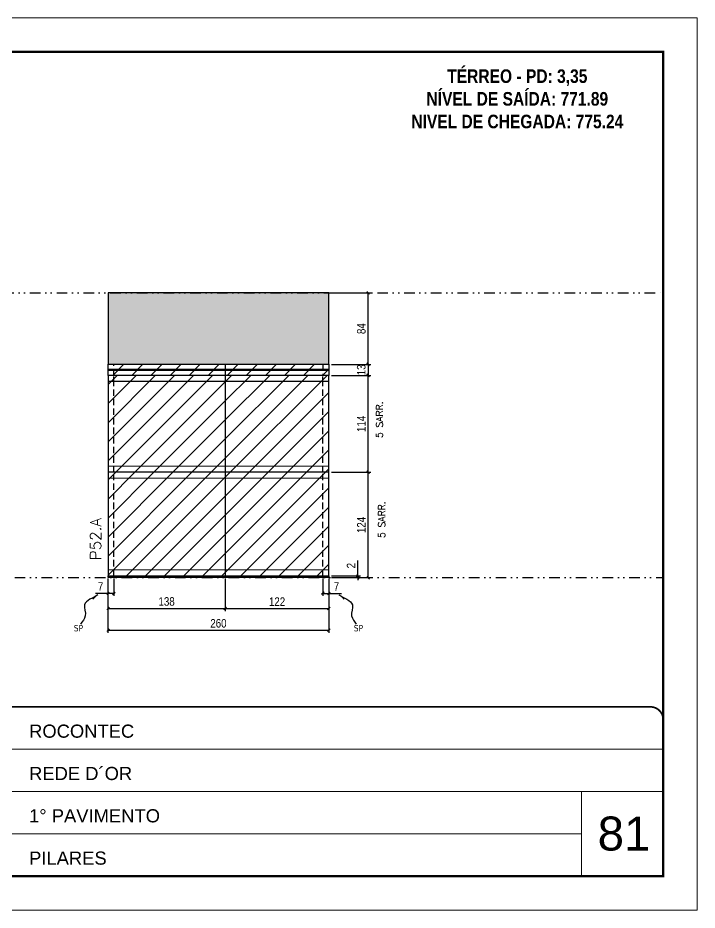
# Model space of a CAD drawing. Extents: x 2949 to 9203, y -16089 to 12527.
# Drawn here: x 3635 to 4434, y -11495 to -10445 of the extents above; entities that cross this region are included whole.
import ezdxf

# ---------------------------------------------------------------- set-up
doc = ezdxf.new("R2010")
doc.units = 0
for name, pattern in [('CONTINUO', [0]), ('DASHED', [0.75, 0.5, -0.25]), ('DIVIDE2', [0.625, 0.25, -0.125, 0, -0.125, 0, -0.125]), ('HIDDEN', [0.375, 0.25, -0.125])]:
    doc.linetypes.add(name, pattern=pattern)
for name, color, linetype, lineweight in [('CARIMBO', 255, 'Continuous', 9), ('Folhas', 255, 'Continuous', 9), ('Hachura', 251, 'Continuous', 9), ('Sarr 2.2x7', 40, 'Continuous', 9), ('SARRAFO DE PRESSAO', 251, 'DASHED', 9), ('Texto Seção', 7, 'Continuous', 15)]:
    doc.layers.add(name, color=color, linetype=linetype, lineweight=lineweight)
for name, color, linetype in [('COTA', 241, 'Continuous'), ('NOMENCLATURA', 7, 'Continuous'), ('Nível', 160, 'Continuous'), ('Painéis', 200, 'Continuous'), ('SARR_2.2x7', 40, 'Continuous'), ('Sarrafo de Pressão', 42, 'HIDDEN'), ('texto', 7, 'Continuous')]:
    doc.layers.add(name, color=color, linetype=linetype)
doc.styles.add('ARIAL', font='arial.ttf')
doc.styles.add('COTA TECNICA', font='techl___.ttf', dxfattribs={"height": 10})
doc.styles.add('COTA TECNICA-50', font='techl___.ttf', dxfattribs={"height": 10})
doc.styles.add('REGUA-120', font='ROMANS.shx', dxfattribs={"height": 15})
doc.styles.add('ROMANC', font='techb___.ttf', dxfattribs={"height": 2.5})
doc.styles.add('ROMANS', font='romans.shx')
doc.styles.get("Standard").update_dxf_attribs({"font": 'arial.ttf'})
doc.dimstyles.new('COTA PAINEL-50', dxfattribs={"dimtxt": 10, "dimasz": 3, "dimexe": 3, "dimexo": 3, "dimgap": 3, "dimtad": 1, "dimdec": 1, "dimzin": 12, "dimdsep": 46, "dimtxsty": 'COTA TECNICA-50', "dimblk1": 'OBLIQUE', "dimblk2": 'OBLIQUE', "dimsah": 1, "dimcen": 0.9, "dimclrd": 4, "dimclre": 4, "dimclrt": 240, "dimadec": 1, "dimazin": 3, "dimtfac": 1, "dimtdec": 1, "dimtmove": 0, "dimatfit": 3, "dimfxl": 1, "dimtolj": 1, "dimtzin": 12, "dimarcsym": 0})
doc.dimstyles.new('PAINEL', dxfattribs={"dimtxt": 10, "dimasz": 3, "dimexe": 3, "dimexo": 3, "dimgap": 3, "dimtad": 1, "dimdec": 1, "dimzin": 12, "dimdsep": 46, "dimtxsty": 'COTA TECNICA', "dimblk1": 'OBLIQUE', "dimblk2": 'OBLIQUE', "dimsah": 1, "dimcen": 0.9, "dimclrd": 4, "dimclre": 4, "dimclrt": 240, "dimadec": 1, "dimazin": 3, "dimtfac": 1, "dimtdec": 1, "dimtmove": 0, "dimatfit": 3, "dimfxl": 1, "dimtolj": 1, "dimtzin": 12, "dimarcsym": 0})
doc.dimstyles.get("Standard").update_dxf_attribs({"dimtxt": 0.18, "dimasz": 0.18, "dimexe": 0.18, "dimexo": 0.0625, "dimgap": 0.09, "dimtad": 0, "dimtih": 1, "dimtoh": 1, "dimdec": 4, "dimzin": 0, "dimdsep": 46, "dimtxsty": 'Standard', "dimcen": 0.09, "dimadec": 0, "dimazin": 0, "dimtfac": 1, "dimtdec": 4, "dimtofl": 0, "dimtmove": 0, "dimatfit": 3, "dimfxl": 1, "dimtolj": 1, "dimtzin": 0, "dimarcsym": 0})
pattern_1 = [(45, (-127670.467, -37644.947), (-11.2253202, 11.2253202), [])]
pattern_2 = [(45, (0, 1148.575), (-11.22532, 11.22532), [])]

# ---------------------------------------------------------------- blocks, each defined once
blk = doc.blocks.new('9999999999')
at = {"color": 30, "linetype": 'CONTINUO'}
for p, q in [((98564.6, 34379.6), (99584, 34379.6)), ((98564.6, 34329.8), (99488, 34329.8)), ((99584, 34329.8), (99488, 34329.8)), ((99488, 34329.8), (99488, 34230.2)), ((98564.6, 34280), (99488, 34280))]:
    blk.add_line(p, q, dxfattribs=at)
at = {"color": 30, "linetype": 'CONTINUO', "const_width": 2}
blk.add_lwpolyline([(99584, 34230.2), (99584, 34414.4, 0.414214), (99569, 34429.4), (98229, 34429.4, 0.414214), (98214, 34414.4), (98214, 34245.2, 0.414214), (98229, 34230.2), (99584, 34230.2)], format="xyb", dxfattribs=at)
at = {"layer": 'Folhas'}
blk.add_lwpolyline([(98139, 34190.2), (99624, 34190.2), (99624, 35240.2), (98139, 35240.2)], close=True, dxfattribs=at)
at = {"layer": 'Folhas', "color": 30, "const_width": 3}
blk.add_lwpolyline([(98214, 34230.2), (99584, 34230.2), (99584, 35200.2), (98214, 35200.2)], close=True, dxfattribs=at)
at = {"color": 7, "linetype": 'Continuous', "ltscale": 5, "style": 'ARIAL'}
for s, height, p in [('ROCONTEC', 15.48, (98837.7, 34393.1)), ('REDE D´OR', 15.48, (98837.7, 34343.3)), ('1° PAVIMENTO', 15.483, (98837.7, 34293.5)), ('PILARES', 15.48, (98837.7, 34243.7))]:
    blk.add_text(s, height=height, dxfattribs=at).set_placement(p)
blk = doc.blocks.new('_Oblique')
at = {"color": 0, "linetype": 'ByBlock', "lineweight": -2}
blk.add_line((-0.5, -0.5), (0.5, 0.5), dxfattribs=at)
blk = doc.blocks.new('*D3024')
at = {"layer": 'COTA', "color": 4, "lineweight": -2, "transparency": 16777216}
for p, q in [((3740.6, -11104.5), (3740.6, -11168.4)), ((4000.6, -11104.5), (4000.6, -11168.4)), ((3740.6, -11165.4), (4000.6, -11165.4))]:
    blk.add_line(p, q, dxfattribs=at)
at = {"layer": 'Defpoints', "color": 0, "transparency": 16777216}
for p in [(3740.6, -11101.5), (4000.6, -11101.5), (4000.6, -11165.4)]:
    blk.add_point(p, dxfattribs=at)
at = {"layer": 'COTA', "color": 4, "lineweight": -2, "transparency": 16777216, "xscale": 3, "yscale": 3, "zscale": 3, "rotation": 180}
blk.add_blockref('_Oblique', (3740.6, -11165.4), dxfattribs=at)
at = {"layer": 'COTA', "color": 4, "lineweight": -2, "transparency": 16777216, "xscale": 3, "yscale": 3, "zscale": 3}
blk.add_blockref('_Oblique', (4000.6, -11165.4), dxfattribs=at)
at = {"layer": 'COTA', "color": 240, "transparency": 16777216, "insert": (3870.6, -11157.3), "char_height": 10, "attachment_point": 5, "style": 'COTA TECNICA'}
blk.add_mtext('\\A1;260', dxfattribs=at)
blk = doc.blocks.new('*D3025')
at = {"layer": 'COTA', "color": 4, "lineweight": -2, "transparency": 16777216}
for p, q in [((3740.6, -11106.5), (3740.6, -11125)), ((3747.6, -11104.5), (3747.6, -11125)), ((3740.6, -11122), (3725.9, -11122)), ((3747.6, -11122), (3740.6, -11122))]:
    blk.add_line(p, q, dxfattribs=at)
at = {"layer": 'Defpoints', "color": 0, "transparency": 16777216}
for p in [(3740.6, -11103.5), (3747.6, -11101.5), (3740.6, -11122)]:
    blk.add_point(p, dxfattribs=at)
at = {"layer": 'COTA', "color": 4, "lineweight": -2, "transparency": 16777216, "xscale": 3, "yscale": 3, "zscale": 3, "rotation": 180}
blk.add_blockref('_Oblique', (3740.6, -11122), dxfattribs=at)
at = {"layer": 'COTA', "color": 4, "lineweight": -2, "transparency": 16777216, "xscale": 3, "yscale": 3, "zscale": 3}
blk.add_blockref('_Oblique', (3747.6, -11122), dxfattribs=at)
at = {"layer": 'COTA', "color": 240, "transparency": 16777216, "insert": (3731.8, -11113.9), "char_height": 10, "attachment_point": 5, "style": 'COTA TECNICA-50'}
blk.add_mtext('\\A1;7', dxfattribs=at)
blk = doc.blocks.new('*D3026')
at = {"layer": 'COTA', "color": 4, "lineweight": -2, "transparency": 16777216}
for p, q in [((3993.6, -11104.5), (3993.6, -11125)), ((4000.6, -11106.5), (4000.6, -11125)), ((3993.6, -11122), (4000.6, -11122)), ((4000.6, -11122), (4015.4, -11122))]:
    blk.add_line(p, q, dxfattribs=at)
at = {"layer": 'Defpoints', "color": 0, "transparency": 16777216}
for p in [(3993.6, -11101.5), (4000.6, -11103.5), (4000.6, -11122)]:
    blk.add_point(p, dxfattribs=at)
at = {"layer": 'COTA', "color": 4, "lineweight": -2, "transparency": 16777216, "xscale": 3, "yscale": 3, "zscale": 3, "rotation": 180}
blk.add_blockref('_Oblique', (3993.6, -11122), dxfattribs=at)
at = {"layer": 'COTA', "color": 4, "lineweight": -2, "transparency": 16777216, "xscale": 3, "yscale": 3, "zscale": 3}
blk.add_blockref('_Oblique', (4000.6, -11122), dxfattribs=at)
at = {"layer": 'COTA', "color": 240, "transparency": 16777216, "insert": (4009.5, -11113.9), "char_height": 10, "attachment_point": 5, "style": 'COTA TECNICA-50'}
blk.add_mtext('\\A1;7', dxfattribs=at)
blk = doc.blocks.new('*D3027')
at = {"layer": 'COTA', "color": 4, "lineweight": -2, "transparency": 16777216}
for p, q in [((4003.6, -10979.5), (4049.9, -10979.5)), ((4046.9, -11103.5), (4046.9, -10979.5)), ((4003.6, -11103.5), (4049.9, -11103.5))]:
    blk.add_line(p, q, dxfattribs=at)
at = {"layer": 'Defpoints', "color": 0, "transparency": 16777216}
for p in [(4000.6, -10979.5), (4046.9, -10979.5), (4000.6, -11103.5)]:
    blk.add_point(p, dxfattribs=at)
at = {"layer": 'COTA', "color": 4, "lineweight": -2, "transparency": 16777216, "xscale": 3, "yscale": 3, "zscale": 3}
for p, rotation in [((4046.9, -10979.5), 90), ((4046.9, -11103.5), 270)]:
    blk.add_blockref('_Oblique', p, dxfattribs=dict(at, rotation=rotation))
at = {"layer": 'COTA', "color": 240, "transparency": 16777216, "insert": (4038.8, -11041.5), "char_height": 10, "attachment_point": 5, "rotation": 90, "style": 'COTA TECNICA-50'}
blk.add_mtext('\\A1;124', dxfattribs=at)
blk = doc.blocks.new('*D3028')
at = {"layer": 'COTA', "color": 4, "lineweight": -2, "transparency": 16777216}
for p, q in [((4034.7, -11101.5), (4034.7, -11083.4)), ((4003.6, -11101.5), (4037.7, -11101.5)), ((4003.6, -11103.5), (4037.7, -11103.5)), ((4034.7, -11103.5), (4034.7, -11101.5)), ((4034.7, -11103.5), (4034.7, -11106.5))]:
    blk.add_line(p, q, dxfattribs=at)
at = {"layer": 'Defpoints', "color": 0, "transparency": 16777216}
for p in [(4000.6, -11101.5), (4000.6, -11103.5), (4034.7, -11103.5)]:
    blk.add_point(p, dxfattribs=at)
at = {"layer": 'COTA', "color": 4, "lineweight": -2, "transparency": 16777216, "xscale": 3, "yscale": 3, "zscale": 3}
for p, rotation in [((4034.7, -11101.5), 270), ((4034.7, -11103.5), 90)]:
    blk.add_blockref('_Oblique', p, dxfattribs=dict(at, rotation=rotation))
at = {"layer": 'COTA', "color": 240, "transparency": 16777216, "insert": (4026.7, -11089.4), "char_height": 10, "attachment_point": 5, "rotation": 90, "style": 'COTA TECNICA-50'}
blk.add_mtext('\\A1;2', dxfattribs=at)
blk = doc.blocks.new('*D3029')
at = {"layer": 'COTA', "color": 4, "linetype": 'ByBlock', "lineweight": -2, "transparency": 16777216}
for p, q in [((4003.6, -10865.5), (4049.9, -10865.5)), ((4046.9, -10979.5), (4046.9, -10865.5)), ((4003.6, -10979.5), (4049.9, -10979.5))]:
    blk.add_line(p, q, dxfattribs=at)
at = {"layer": 'Defpoints', "color": 0, "linetype": 'ByBlock', "transparency": 16777216}
for p in [(4000.6, -10865.5), (4046.9, -10865.5), (4000.6, -10979.5)]:
    blk.add_point(p, dxfattribs=at)
at = {"layer": 'COTA', "color": 4, "linetype": 'ByBlock', "lineweight": -2, "transparency": 16777216, "xscale": 3, "yscale": 3, "zscale": 3}
for p, rotation in [((4046.9, -10865.5), 90), ((4046.9, -10979.5), 270)]:
    blk.add_blockref('_Oblique', p, dxfattribs=dict(at, rotation=rotation))
at = {"layer": 'COTA', "color": 240, "linetype": 'ByBlock', "transparency": 16777216, "insert": (4038.8, -10922.5), "char_height": 10, "attachment_point": 5, "rotation": 90, "style": 'COTA TECNICA'}
blk.add_mtext('\\A1;114', dxfattribs=at)
blk = doc.blocks.new('*D3062')
at = {"layer": 'COTA', "color": 4, "linetype": 'ByBlock', "lineweight": -2, "transparency": 16777216}
for p, q in [((3740.6, -11104.5), (3740.6, -11142.8)), ((3878.6, -11104.5), (3878.6, -11142.8)), ((3740.6, -11139.8), (3878.6, -11139.8))]:
    blk.add_line(p, q, dxfattribs=at)
at = {"layer": 'Defpoints', "color": 0, "linetype": 'ByBlock', "transparency": 16777216}
for p in [(3740.6, -11101.5), (3878.6, -11101.5), (3878.6, -11139.8)]:
    blk.add_point(p, dxfattribs=at)
at = {"layer": 'COTA', "color": 4, "linetype": 'ByBlock', "lineweight": -2, "transparency": 16777216, "xscale": 3, "yscale": 3, "zscale": 3, "rotation": 180}
blk.add_blockref('_Oblique', (3740.6, -11139.8), dxfattribs=at)
at = {"layer": 'COTA', "color": 4, "linetype": 'ByBlock', "lineweight": -2, "transparency": 16777216, "xscale": 3, "yscale": 3, "zscale": 3}
blk.add_blockref('_Oblique', (3878.6, -11139.8), dxfattribs=at)
at = {"layer": 'COTA', "color": 240, "linetype": 'ByBlock', "transparency": 16777216, "insert": (3809.6, -11131.6), "char_height": 10, "attachment_point": 5, "style": 'COTA TECNICA'}
blk.add_mtext('\\A1;138', dxfattribs=at)
blk = doc.blocks.new('*D3063')
at = {"layer": 'COTA', "color": 4, "linetype": 'ByBlock', "lineweight": -2, "transparency": 16777216}
for p, q in [((3878.6, -11104.5), (3878.6, -11142.8)), ((4000.6, -11106.5), (4000.6, -11142.8)), ((3878.6, -11139.8), (4000.6, -11139.8))]:
    blk.add_line(p, q, dxfattribs=at)
at = {"layer": 'Defpoints', "color": 0, "linetype": 'ByBlock', "transparency": 16777216}
for p in [(3878.6, -11101.5), (4000.6, -11103.5), (4000.6, -11139.8)]:
    blk.add_point(p, dxfattribs=at)
at = {"layer": 'COTA', "color": 4, "linetype": 'ByBlock', "lineweight": -2, "transparency": 16777216, "xscale": 3, "yscale": 3, "zscale": 3, "rotation": 180}
blk.add_blockref('_Oblique', (3878.6, -11139.8), dxfattribs=at)
at = {"layer": 'COTA', "color": 4, "linetype": 'ByBlock', "lineweight": -2, "transparency": 16777216, "xscale": 3, "yscale": 3, "zscale": 3}
blk.add_blockref('_Oblique', (4000.6, -11139.8), dxfattribs=at)
at = {"layer": 'COTA', "color": 240, "linetype": 'ByBlock', "transparency": 16777216, "insert": (3939.6, -11131.7), "char_height": 10, "attachment_point": 5, "style": 'COTA TECNICA'}
blk.add_mtext('\\A1;122', dxfattribs=at)
blk = doc.blocks.new('*D3045')
at = {"layer": 'COTA', "color": 4, "lineweight": -2, "transparency": 16777216}
for p, q in [((4003.6, -10768.5), (4049.9, -10768.5)), ((4046.9, -10852.5), (4046.9, -10768.5)), ((4003.6, -10852.5), (4049.9, -10852.5))]:
    blk.add_line(p, q, dxfattribs=at)
at = {"layer": 'Defpoints', "color": 0, "transparency": 16777216}
for p in [(4000.6, -10768.5), (4046.9, -10768.5), (4000.6, -10852.5)]:
    blk.add_point(p, dxfattribs=at)
at = {"layer": 'COTA', "color": 4, "lineweight": -2, "transparency": 16777216, "xscale": 3, "yscale": 3, "zscale": 3}
for p, rotation in [((4046.9, -10768.5), 90), ((4046.9, -10852.5), 270)]:
    blk.add_blockref('_Oblique', p, dxfattribs=dict(at, rotation=rotation))
at = {"layer": 'COTA', "color": 240, "transparency": 16777216, "insert": (4038.8, -10810.5), "char_height": 10, "attachment_point": 5, "rotation": 90, "style": 'COTA TECNICA'}
blk.add_mtext('\\A1;84', dxfattribs=at)
blk = doc.blocks.new('*D3046')
at = {"layer": 'COTA', "color": 4, "lineweight": -2, "transparency": 16777216}
for p, q in [((4003.6, -10852.5), (4049.9, -10852.5)), ((4046.9, -10852.5), (4046.9, -10865.5)), ((4003.6, -10865.5), (4049.9, -10865.5))]:
    blk.add_line(p, q, dxfattribs=at)
at = {"layer": 'Defpoints', "color": 0, "transparency": 16777216}
for p in [(4000.6, -10852.5), (4000.6, -10865.5), (4046.9, -10865.5)]:
    blk.add_point(p, dxfattribs=at)
at = {"layer": 'COTA', "color": 4, "lineweight": -2, "transparency": 16777216, "xscale": 3, "yscale": 3, "zscale": 3}
for p, rotation in [((4046.9, -10852.5), 90), ((4046.9, -10865.5), 270)]:
    blk.add_blockref('_Oblique', p, dxfattribs=dict(at, rotation=rotation))
at = {"layer": 'COTA', "color": 240, "transparency": 16777216, "insert": (4038.7, -10859), "char_height": 10, "attachment_point": 5, "rotation": 90, "style": 'COTA TECNICA'}
blk.add_mtext('\\A1;13', dxfattribs=at)

msp = doc.modelspace()

# ---------------------------------------------------------------- hatches: boundary and pattern name
at = {"layer": 'COTA', "linetype": 'ByBlock'}
h = msp.add_hatch(dxfattribs=at)
h.set_pattern_fill('AR-CONC', color=256, scale=0.03)
h.set_pattern_definition([(50, (846.7493, -5203.3443), (5.46554, -0.4781726), [0.5715, -6.2865]), (355, (846.7493, -5203.3443), (-1.0573026, 5.7317054), [0.4572, -5.0292175]), (100.451445, (847.205, -5203.384), (4.4082374, 5.2535326), [0.4857003, -5.3427073]), (46.1842, (846.749, -5201.82), (8.132371, -1.26127), [0.85725, -9.42975]), (96.63556, (847.427, -5201.9254), (7.122124, 7.422784), [0.728551, -8.014068]), (351.18415, (846.749, -5201.82), (7.122124, 7.422784), [0.685799, -7.543792]), (21, (847.5113, -5202.2013), (4.5484317, -3.067956), [0.5715, -6.2865]), (326, (847.5113, -5202.2013), (1.854061, 5.525639), [0.4572, -5.0292]), (71.451445, (847.8904, -5202.457), (6.4024926, 2.457683), [0.4857003, -5.342698]), (37.5, (846.7493, -5203.3443), (0.0926581, 2.53665117), [0, -4.96824, 0, -5.1054, 0, -5.04825]), (7.5, (846.7493, -5203.3443), (2.0045899, 3.0054172), [0, -2.91084, 0, -4.85394, 0, -1.92405]), (327.5, (845.05, -5203.3443), (4.06771786, -0.1718623), [0, -1.905, 0, -5.9436, 0, -7.8867]), (317.5, (844.288, -5203.3443), (4.4438754, 0.7627947), [0, -2.4765, 0, -3.94716, 0, -5.6007])])
h.paths.add_polyline_path([(4000.65, -10768.48), (3740.65, -10768.48), (3740.65, -10813.48), (3740.65, -10852.48), (4000.65, -10852.48)])
at = {"layer": 'Hachura'}
h = msp.add_hatch(dxfattribs=at)
h.set_pattern_fill('ANSI31', color=256, scale=5)
h.set_pattern_definition(pattern_2)
h.paths.add_polyline_path([(3740.65, -10852.48), (3740.65, -10865.48), (3878.65, -10865.48), (3878.65, -10852.48)])
h = msp.add_hatch(dxfattribs=at)
h.set_pattern_fill('ANSI31', color=256, scale=5)
h.set_pattern_definition(pattern_2)
h.paths.add_polyline_path([(4000.65, -10865.48), (4000.65, -10852.48), (3878.65, -10852.48), (3878.65, -10865.48)])
at = {"layer": 'Hachura', "linetype": 'ByBlock'}
h = msp.add_hatch(dxfattribs=at)
h.set_pattern_fill('ANSI31', color=256, scale=5)
h.set_pattern_definition(pattern_1)
h.paths.add_polyline_path([(3878.65, -10979.48), (3878.65, -10865.48), (3740.65, -10865.48), (3740.65, -10979.48)])
h = msp.add_hatch(dxfattribs=at)
h.set_pattern_fill('ANSI31', color=256, scale=5)
h.set_pattern_definition(pattern_1)
h.paths.add_polyline_path([(4000.65, -10979.48), (4000.65, -10865.48), (3878.65, -10865.48), (3878.65, -10979.48)])
h = msp.add_hatch(dxfattribs=at)
h.set_pattern_fill('ANSI31', color=256, scale=5)
h.set_pattern_definition(pattern_1)
h.paths.add_polyline_path([(3740.65, -10979.48), (3740.65, -11101.48), (3878.65, -11101.48), (3878.65, -10979.48)])
h = msp.add_hatch(dxfattribs=at)
h.set_pattern_fill('ANSI31', color=256, scale=5)
h.set_pattern_definition(pattern_1)
h.paths.add_polyline_path([(3878.65, -11101.48), (4000.65, -11101.48), (4000.65, -10979.48), (3878.65, -10979.48)])

# ---------------------------------------------------------------- linework, layer by layer
at = {"layer": 'COTA', "linetype": 'ByBlock'}
msp.add_line((4000.65, -10852.48), (4000.65, -10768.48), dxfattribs=at)
msp.add_lwpolyline([(4000.65, -10768.48), (3966.65, -10768.48), (3740.65, -10768.48), (3740.65, -10852.48), (4000.65, -10852.48)], dxfattribs=at)
at = {"layer": 'Nível', "color": 4, "linetype": 'DIVIDE2', "ltscale": 50}
for p, q in [((3397.19, -10768.48), (4394.03, -10768.48)), ((3410.69, -11103.48), (4394.03, -11103.48))]:
    msp.add_line(p, q, dxfattribs=at)
at = {"layer": 'Painéis'}
for p, q in [((3740.65, -10850.95), (3740.65, -10850.95)), ((3740.65, -10852.48), (4000.65, -10852.48)), ((3740.65, -10865.48), (3740.65, -10852.48)), ((3878.65, -10852.48), (3878.65, -11101.48)), ((4000.65, -10852.48), (4000.65, -10865.48)), ((4000.65, -10865.48), (3740.65, -10865.48)), ((3740.65, -10865.48), (3740.65, -11101.48)), ((4000.65, -10865.48), (3740.65, -10865.48)), ((4000.65, -11101.48), (4000.65, -10865.48)), ((4000.65, -10865.48), (4000.65, -10865.48)), ((4000.65, -10979.48), (3740.65, -10979.48)), ((3740.65, -11101.48), (4000.65, -11101.48))]:
    msp.add_line(p, q, dxfattribs=at)
at = {"layer": 'Painéis', "linetype": 'ByBlock'}
msp.add_line((4000.65, -10865.48), (3740.65, -10865.48), dxfattribs=at)
at = {"layer": 'Painéis'}
msp.add_lwpolyline([(3740.65, -11101.48), (4000.65, -11101.48), (4000.65, -11103.48), (3740.65, -11103.48)], close=True, dxfattribs=at)
at = {"layer": 'Sarr 2.2x7', "linetype": 'Continuous'}
for p, q in [((3740.65, -10874.48), (3740.65, -10867.48)), ((3740.65, -10979.48), (3740.65, -10972.48)), ((4000.65, -10979.48), (4000.65, -10972.48)), ((3740.65, -11101.48), (3740.65, -11094.48)), ((4000.65, -11101.48), (4000.65, -11094.48))]:
    msp.add_line(p, q, dxfattribs=at)
at = {"layer": 'Sarr 2.2x7'}
for p, q in [((4000.65, -10972.48), (3740.65, -10972.48)), ((4000.65, -10986.48), (3740.65, -10986.48)), ((4000.65, -11094.48), (3740.65, -11094.48)), ((4000.65, -11101.48), (3740.65, -11101.48))]:
    msp.add_line(p, q, dxfattribs=at)
at = {"layer": 'SARR_2.2x7'}
for p, q in [((4000.65, -10858.48), (3740.65, -10858.48)), ((3740.65, -10859.48), (4000.65, -10859.48)), ((3740.65, -10872.48), (4000.65, -10872.48))]:
    msp.add_line(p, q, dxfattribs=at)
at = {"layer": 'Sarrafo de Pressão', "ltscale": 30}
for p, q in [((3747.65, -10865.48), (3747.65, -10852.48)), ((3993.65, -10852.48), (3993.65, -10865.48)), ((3747.65, -10874.48), (3747.65, -10865.48)), ((3993.65, -10874.48), (3993.65, -10865.48)), ((3747.65, -10979.48), (3747.65, -10874.48)), ((3993.65, -10979.48), (3993.65, -10874.48)), ((3747.65, -11101.48), (3747.65, -10979.48)), ((3993.65, -11101.48), (3993.65, -10979.48))]:
    msp.add_line(p, q, dxfattribs=at)

# ---------------------------------------------------------------- block references
at = {"layer": 'SARRAFO DE PRESSAO', "color": 6, "linetype": 'ByBlock'}
msp.add_blockref('9999999999', (-95189.94, -45684.97), dxfattribs=at)

# ---------------------------------------------------------------- texts
at = {"layer": 'CARIMBO', "style": 'ARIAL'}
msp.add_text('81', height=40, dxfattribs=at).set_placement((4316.89, -11424.62))
at = {"layer": 'NOMENCLATURA', "color": 2, "insert": (4222.36, -10478.71), "char_height": 16, "attachment_point": 2, "style": 'ROMANC'}
msp.add_mtext_dynamic_manual_height_columns('\\PTÉRREO - PD: 3,35\\PNÍVEL DE SAÍDA: 771.89\\PNIVEL DE CHEGADA: 775.24', width=300.2766, gutter_width=1, heights=[0], dxfattribs=at)
at = {"layer": 'texto', "color": 0, "char_height": 7.5, "attachment_point": 5}
for insert in [(3705.87, -11162.98), (4035.42, -11162.98)]:
    msp.add_mtext('{\\fTahoma|b0|i0|c0|p34;\\C4;SP}', dxfattribs=dict(at, insert=insert))
at = {"layer": 'Texto Seção', "linetype": 'Continuous', "style": 'ROMANS'}
for p in [(4064.09, -10939.26), (4066.8, -11056.86)]:
    msp.add_text('5 SARR.', height=8, rotation=90, dxfattribs=at).set_placement(p)
at = {"layer": 'Texto Seção', "insert": (3732.62, -11083.02), "char_height": 13, "width": 285.3299, "attachment_point": 7, "rotation": 90, "style": 'REGUA-120'}
msp.add_mtext('P52.A', dxfattribs=at)

# ---------------------------------------------------------------- dimensions: what is measured, and where the dimension line sits
at = {"layer": 'COTA'}
for base, p1, p2, angle, dimstyle, picture, middle in [((4046.89, -10768.48), (4000.65, -10852.48), (4000.65, -10768.48), 90, 'PAINEL', '*D3045', (4038.79, -10810.48)), ((4046.89, -10979.48), (4000.65, -11103.48), (4000.65, -10979.48), 90, 'COTA PAINEL-50', '*D3027', (4038.81, -11041.48)), ((3740.65, -11121.99), (3747.65, -11101.48), (3740.65, -11103.48), 180, 'COTA PAINEL-50', '*D3025', (3731.78, -11113.92))]:
    dim = msp.add_linear_dim(base=base, p1=p1, p2=p2, angle=angle, dimstyle=dimstyle, dxfattribs=at)
    dim.commit()
    dim.dimension.update_dxf_attribs({"geometry": picture, "text_midpoint": middle})
for base, p1, p2, dimstyle, picture, middle in [((4046.89, -10865.48), (4000.65, -10852.48), (4000.65, -10865.48), 'PAINEL', '*D3046', (4046.89, -10858.98)), ((4034.66, -11103.48), (4000.65, -11101.48), (4000.65, -11103.48), 'COTA PAINEL-50', '*D3028', (4034.66, -11089.43))]:
    dim = msp.add_linear_dim(base=base, p1=p1, p2=p2, angle=90, dimstyle=dimstyle, dxfattribs=at)
    dim.commit()
    dim.dimension.update_dxf_attribs({"geometry": picture, "text_midpoint": middle, "dimtype": 160})
at = {"layer": 'COTA', "linetype": 'ByBlock'}
dim = msp.add_linear_dim(base=(4046.89, -10865.48), p1=(4000.65, -10979.48), p2=(4000.65, -10865.48), angle=90, dimstyle='PAINEL', dxfattribs=at)
dim.commit()
dim.dimension.update_dxf_attribs({"geometry": '*D3029', "text_midpoint": (4038.81, -10922.48)})
at = {"layer": 'COTA'}
dim = msp.add_linear_dim(base=(4000.65, -11165.44), p1=(3740.65, -11101.48), p2=(4000.65, -11101.48), dimstyle='PAINEL', override={"dimarcsym": 2}, dxfattribs=at)
dim.commit()
dim.dimension.update_dxf_attribs({"geometry": '*D3024', "text_midpoint": (3870.65, -11157.34)})
at = {"layer": 'COTA', "linetype": 'ByBlock'}
dim = msp.add_linear_dim(base=(3878.65, -11139.79), p1=(3740.65, -11101.48), p2=(3878.65, -11101.48), dimstyle='PAINEL', dxfattribs=at)
dim.commit()
dim.dimension.update_dxf_attribs({"geometry": '*D3062', "text_midpoint": (3809.65, -11131.55)})
dim = msp.add_linear_dim(base=(4000.65, -11139.79), p1=(3878.65, -11101.48), p2=(4000.65, -11103.48), dimstyle='PAINEL', override={"dimtmove": 1}, dxfattribs=at)
dim.commit()
dim.dimension.update_dxf_attribs({"geometry": '*D3063', "text_midpoint": (3939.65, -11131.74)})
at = {"layer": 'COTA'}
dim = msp.add_linear_dim(base=(4000.65, -11121.99), p1=(3993.65, -11101.48), p2=(4000.65, -11103.48), dimstyle='COTA PAINEL-50', dxfattribs=at)
dim.commit()
dim.dimension.update_dxf_attribs({"geometry": '*D3026', "text_midpoint": (4009.51, -11113.92)})

# ---------------------------------------------------------------- leaders
at = {"layer": 'COTA', "path_type": 1}
for points in [[(3728.82, -11123.67), (3713.03, -11135.5), (3713.96, -11148.51), (3708.41, -11158.29)], [(4012.48, -11123.67), (4028.26, -11135.5), (4027.34, -11148.51), (4032.89, -11158.29)]]:
    msp.add_leader(points, dimstyle='Standard', override={"dimasz": 8}, dxfattribs=at)

doc.saveas('drawing.dxf')
